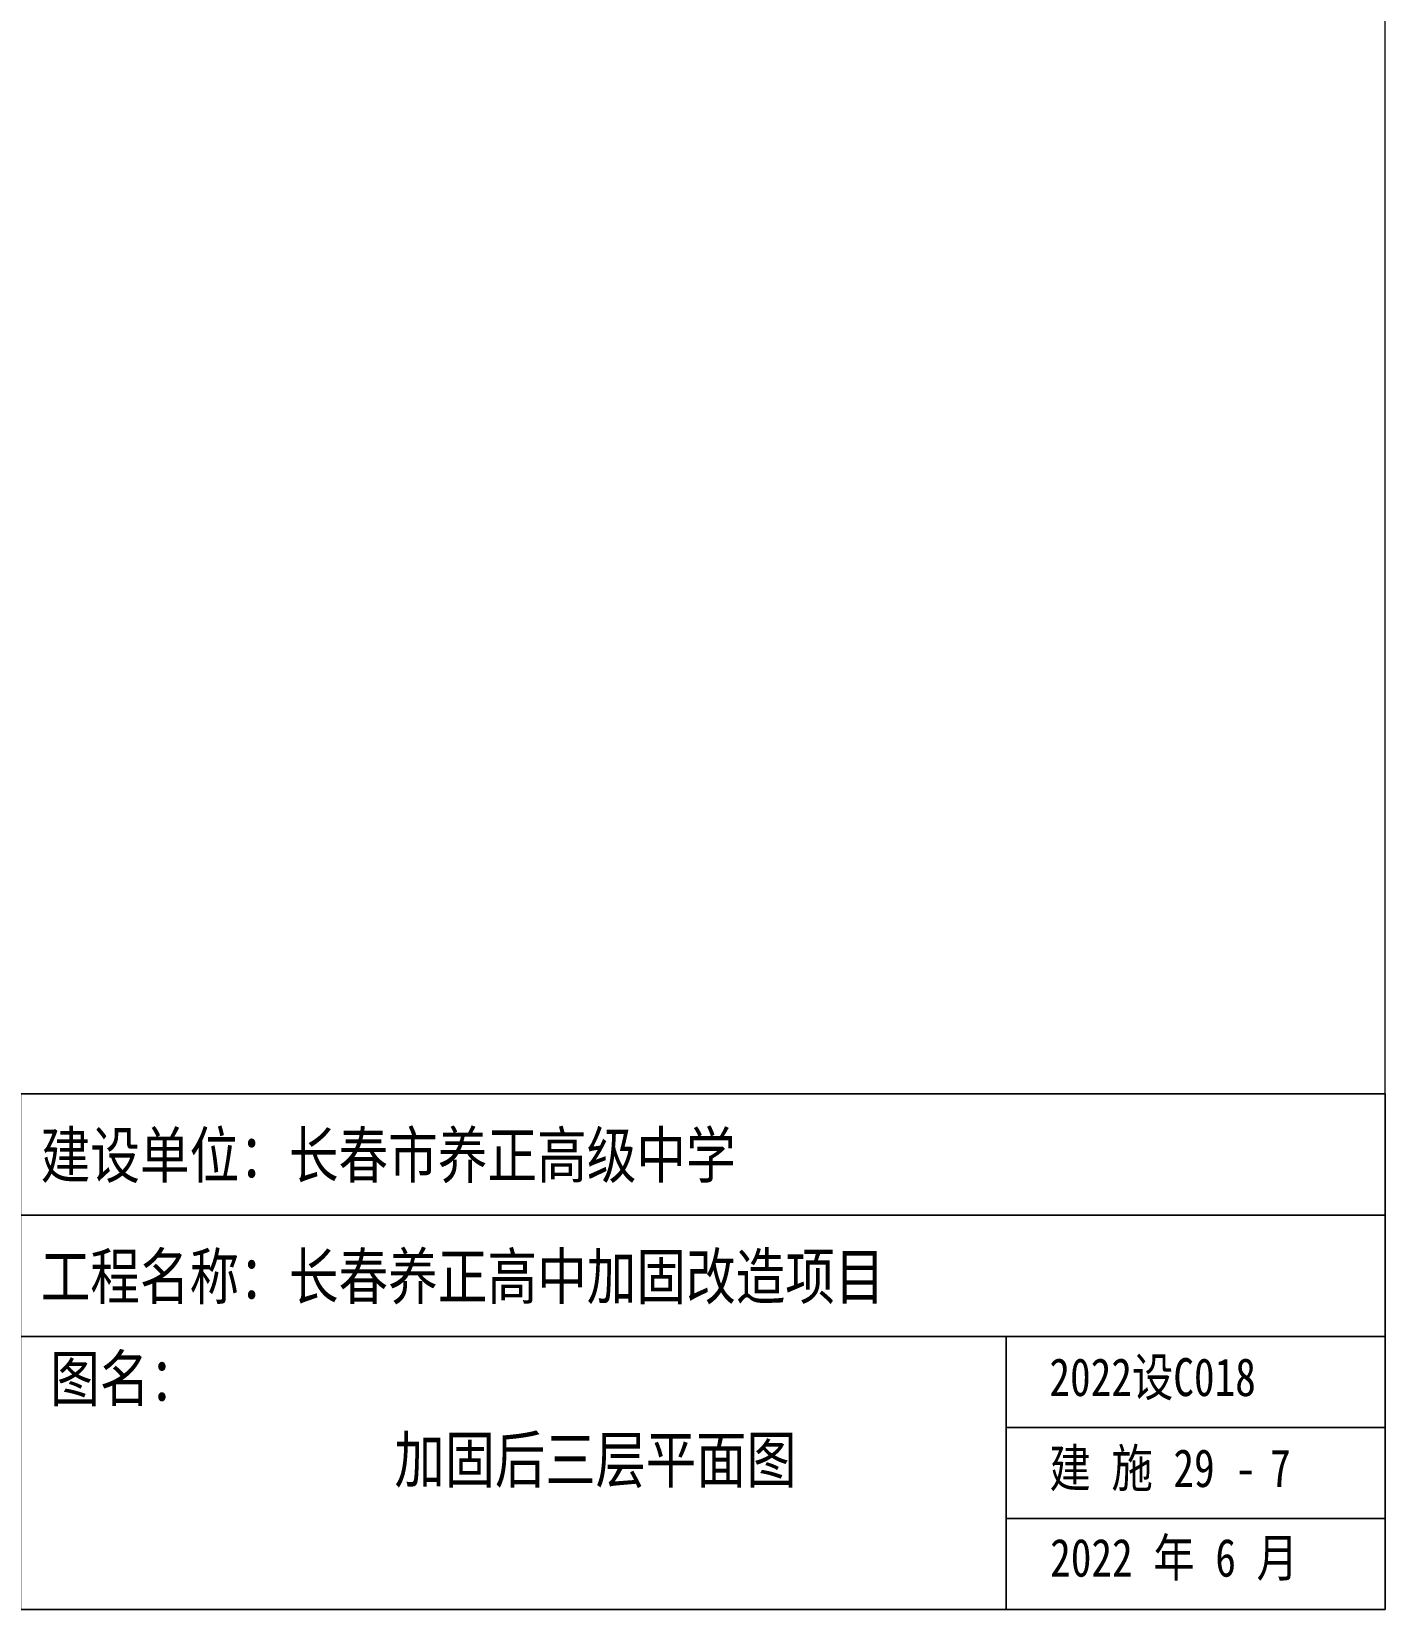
# Model space of a CAD drawing. Header units: millimetres. Extents: x -17321 to 106270, y -22341 to 35329.
# Drawn here: x 96351 to 105279, y -22071 to -11664 of the extents above; entities that cross this region are included whole.
import ezdxf

# ---------------------------------------------------------------- set-up
doc = ezdxf.new("R2010")
doc.units = ezdxf.units.MM
doc.layers.add('PUB_TITLE', color=4, linetype='Continuous', lineweight=9)
doc.layers.add('记者站1205_t3_2__3F导出_dwg', color=8, linetype='Continuous', lineweight=9)
doc.styles.add('宋体_2', font='', dxfattribs={"width": 0.8, "height": 250})
doc.styles.add('宋体_4', font='', dxfattribs={"width": 0.8, "height": 300})
doc.styles.add('宋体_5', font='', dxfattribs={"width": 0.8, "height": 303.797468})
doc.styles.get('宋体_2').set_extended_font_data('SimSun')
doc.styles.get('宋体_4').set_extended_font_data('SimSun')
doc.styles.get('宋体_5').set_extended_font_data('SimSun')

# ---------------------------------------------------------------- blocks, each defined once
blk = doc.blocks.new('记者站1205_t3_2__3F导出_dwg_rfrfrff-1307956-建模-三层平面图')
at = {"layer": 'PUB_TITLE', "flags": 128}
blk.add_lwpolyline([(348177, 157737), (366177, 157737), (366177, 161137), (348177, 161137), (348177, 157737), (348177, 161137), (366177, 161137), (366177, 157737), (348177, 157737), (357177, 157737), (357177, 161137), (357177, 157737), (357177, 159537), (357177, 157737), (348177, 157737), (357177, 157737), (357177, 159537)], dxfattribs=at)
for points in [[(366177, 160337), (357177, 160337)], [(366177, 159537), (348177, 159537)], [(363677, 157737), (363677, 159537), (363677, 157737), (366177, 157737)], [(363677, 158937), (366177, 158937)], [(363677, 158337), (366177, 158337)]]:
    blk.add_lwpolyline(points, close=True, dxfattribs=at)
at = {"layer": 'PUB_TITLE', "attachment_point": 1, "line_spacing_factor": 0.877739}
for s, insert, char_height, width, style in [('建设单位：长春市养正高级中学', (357310, 160883), 300, 5833.32, '宋体_4'), ('建设单位：', (357310, 160883), 300, 2083.33, '宋体_4'), ('工程名称：长春养正高中加固改造项目', (357310, 160083), 300, 7083.32, '宋体_4'), ('图名：', (357373, 159410), 300, 1250, '宋体_4'), ('图名：', (357373, 159410), 300, 1250, '宋体_4'), ('2022设C018', (363962, 159394), 250, 1736.14, '宋体_2'), ('建 施 29 -', (363962, 158794), 250, 1736.14, '宋体_2'), ('2022 年 6 月', (363967, 158203), 250, 2083.37, '宋体_2')]:
    blk.add_mtext(s, dxfattribs=dict(at, insert=insert, char_height=char_height, width=width, style=style))
blk = doc.blocks.new('记者站1205_t3_2__3F导出_dwg-1307846-建模-三层平面图')
at = {"layer": 'PUB_TITLE', "flags": 128}
blk.add_lwpolyline([(2551665, 409993), (2674265, 409993), (2674265, 467393), (2551665, 467393)], close=True, dxfattribs=at)
blk.add_lwpolyline([(2662265, 409993), (2668465, 409993), (2662265, 409993), (2668465, 409993), (2662265, 409993), (2668465, 409993), (2662265, 409993), (2668465, 409993), (2662265, 409993), (2668465, 409993), (2662265, 409993), (2668465, 409993), (2662265, 409993), (2668465, 409993), (2662265, 409993), (2668465, 409993), (2662265, 409993)], dxfattribs=at)
blk.add_blockref('记者站1205_t3_2__3F导出_dwg_rfrfrff-1307956-建模-三层平面图', (2308088, 252256))
at = {"layer": 'PUB_TITLE', "attachment_point": 1, "line_spacing_factor": 0.877739}
for s, insert, char_height, width, style in [('加固后三层平面图', (2667731, 411133), 303.8, 3375.54, '宋体_5'), ('\\f宋体|b0|i0|c134|p2|;\\W.8;7', (2673505, 411050), 250, 173.61, '宋体_2')]:
    blk.add_mtext(s, dxfattribs=dict(at, insert=insert, char_height=char_height, width=width, style=style))

msp = doc.modelspace()

# ---------------------------------------------------------------- block references
at = {"layer": '记者站1205_t3_2__3F导出_dwg', "color": 4}
msp.add_blockref('记者站1205_t3_2__3F导出_dwg-1307846-建模-三层平面图', (-2568987, -432064), dxfattribs=at)

doc.saveas('drawing.dxf')
